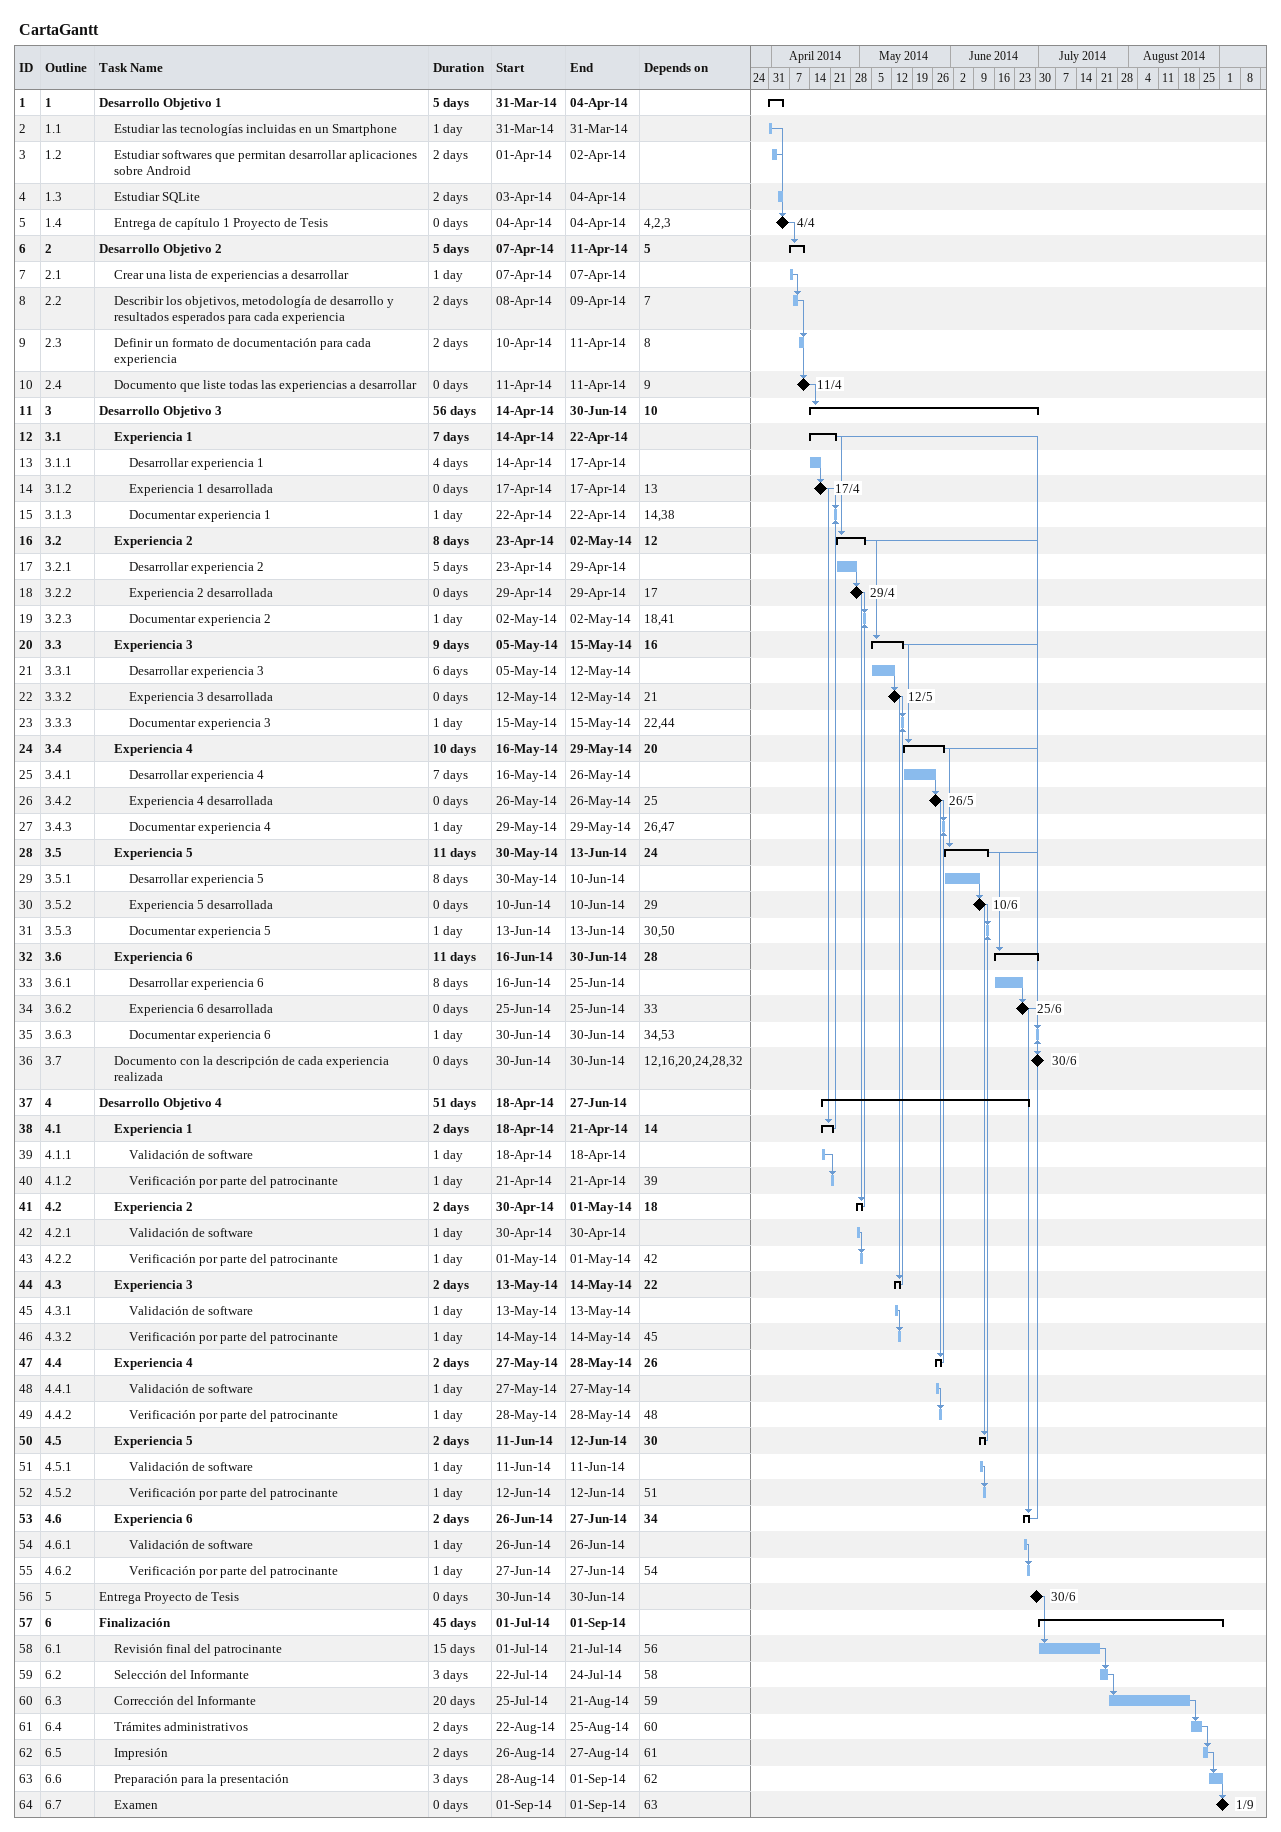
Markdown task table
CartaGantt

| ID | WBS | Task | Duration | Start | Finish | Predecessors |
|---|---|---|---|---|---|---|
| 1 | 1 | **Desarrollo Objetivo 1** | 5d | 2014-03-31 | 2014-04-04 |  |
| 2 | 1.1 | Estudiar las tecnologías incluidas en un Smartphone | 1d | 2014-03-31 | 2014-03-31 |  |
| 3 | 1.2 | Estudiar softwares que permitan desarrollar aplicaciones sobre Android | 2d | 2014-04-01 | 2014-04-02 |  |
| 4 | 1.3 | Estudiar SQLite | 2d | 2014-04-03 | 2014-04-04 |  |
| 5 | 1.4 | Entrega de capítulo 1 Proyecto de Tesis | 0d | 2014-04-04 | 2014-04-04 | 4, 2, 3 |
| 6 | 2 | **Desarrollo Objetivo 2** | 5d | 2014-04-07 | 2014-04-11 | 5 |
| 7 | 2.1 | Crear una lista de experiencias a desarrollar | 1d | 2014-04-07 | 2014-04-07 |  |
| 8 | 2.2 | Describir los objetivos, metodología de desarrollo y resultados esperados para cada experiencia | 2d | 2014-04-08 | 2014-04-09 | 7 |
| 9 | 2.3 | Definir un formato de documentación para cada experiencia | 2d | 2014-04-10 | 2014-04-11 | 8 |
| 10 | 2.4 | Documento que liste todas las experiencias a desarrollar | 0d | 2014-04-11 | 2014-04-11 | 9 |
| 11 | 3 | **Desarrollo Objetivo 3** | 56d | 2014-04-14 | 2014-06-30 | 10 |
| 12 | 3.1 | **Experiencia 1** | 7d | 2014-04-14 | 2014-04-22 |  |
| 13 | 3.1.1 | Desarrollar experiencia 1 | 4d | 2014-04-14 | 2014-04-17 |  |
| 14 | 3.1.2 | Experiencia 1 desarrollada | 0d | 2014-04-17 | 2014-04-17 | 13 |
| 15 | 3.1.3 | Documentar experiencia 1 | 1d | 2014-04-22 | 2014-04-22 | 14, 38 |
| 16 | 3.2 | **Experiencia 2** | 8d | 2014-04-23 | 2014-05-02 | 12 |
| 17 | 3.2.1 | Desarrollar experiencia 2 | 5d | 2014-04-23 | 2014-04-29 |  |
| 18 | 3.2.2 | Experiencia 2 desarrollada | 0d | 2014-04-29 | 2014-04-29 | 17 |
| 19 | 3.2.3 | Documentar experiencia 2 | 1d | 2014-05-02 | 2014-05-02 | 18, 41 |
| 20 | 3.3 | **Experiencia 3** | 9d | 2014-05-05 | 2014-05-15 | 16 |
| 21 | 3.3.1 | Desarrollar experiencia 3 | 6d | 2014-05-05 | 2014-05-12 |  |
| 22 | 3.3.2 | Experiencia 3 desarrollada | 0d | 2014-05-12 | 2014-05-12 | 21 |
| 23 | 3.3.3 | Documentar experiencia 3 | 1d | 2014-05-15 | 2014-05-15 | 22, 44 |
| 24 | 3.4 | **Experiencia 4** | 10d | 2014-05-16 | 2014-05-29 | 20 |
| 25 | 3.4.1 | Desarrollar experiencia 4 | 7d | 2014-05-16 | 2014-05-26 |  |
| 26 | 3.4.2 | Experiencia 4 desarrollada | 0d | 2014-05-26 | 2014-05-26 | 25 |
| 27 | 3.4.3 | Documentar experiencia 4 | 1d | 2014-05-29 | 2014-05-29 | 26, 47 |
| 28 | 3.5 | **Experiencia 5** | 11d | 2014-05-30 | 2014-06-13 | 24 |
| 29 | 3.5.1 | Desarrollar experiencia 5 | 8d | 2014-05-30 | 2014-06-10 |  |
| 30 | 3.5.2 | Experiencia 5 desarrollada | 0d | 2014-06-10 | 2014-06-10 | 29 |
| 31 | 3.5.3 | Documentar experiencia 5 | 1d | 2014-06-13 | 2014-06-13 | 30, 50 |
| 32 | 3.6 | **Experiencia 6** | 11d | 2014-06-16 | 2014-06-30 | 28 |
| 33 | 3.6.1 | Desarrollar experiencia 6 | 8d | 2014-06-16 | 2014-06-25 |  |
| 34 | 3.6.2 | Experiencia 6 desarrollada | 0d | 2014-06-25 | 2014-06-25 | 33 |
| 35 | 3.6.3 | Documentar experiencia 6 | 1d | 2014-06-30 | 2014-06-30 | 34, 53 |
| 36 | 3.7 | Documento con la descripción de cada experiencia realizada | 0d | 2014-06-30 | 2014-06-30 | 12, 16, 20, 24, 28, 32 |
| 37 | 4 | **Desarrollo Objetivo 4** | 51d | 2014-04-18 | 2014-06-27 |  |
| 38 | 4.1 | **Experiencia 1** | 2d | 2014-04-18 | 2014-04-21 | 14 |
| 39 | 4.1.1 | Validación de software | 1d | 2014-04-18 | 2014-04-18 |  |
| 40 | 4.1.2 | Verificación por parte del patrocinante | 1d | 2014-04-21 | 2014-04-21 | 39 |
| 41 | 4.2 | **Experiencia 2** | 2d | 2014-04-30 | 2014-05-01 | 18 |
| 42 | 4.2.1 | Validación de software | 1d | 2014-04-30 | 2014-04-30 |  |
| 43 | 4.2.2 | Verificación por parte del patrocinante | 1d | 2014-05-01 | 2014-05-01 | 42 |
| 44 | 4.3 | **Experiencia 3** | 2d | 2014-05-13 | 2014-05-14 | 22 |
| 45 | 4.3.1 | Validación de software | 1d | 2014-05-13 | 2014-05-13 |  |
| 46 | 4.3.2 | Verificación por parte del patrocinante | 1d | 2014-05-14 | 2014-05-14 | 45 |
| 47 | 4.4 | **Experiencia 4** | 2d | 2014-05-27 | 2014-05-28 | 26 |
| 48 | 4.4.1 | Validación de software | 1d | 2014-05-27 | 2014-05-27 |  |
| 49 | 4.4.2 | Verificación por parte del patrocinante | 1d | 2014-05-28 | 2014-05-28 | 48 |
| 50 | 4.5 | **Experiencia 5** | 2d | 2014-06-11 | 2014-06-12 | 30 |
| 51 | 4.5.1 | Validación de software | 1d | 2014-06-11 | 2014-06-11 |  |
| 52 | 4.5.2 | Verificación por parte del patrocinante | 1d | 2014-06-12 | 2014-06-12 | 51 |
| 53 | 4.6 | **Experiencia 6** | 2d | 2014-06-26 | 2014-06-27 | 34 |
| 54 | 4.6.1 | Validación de software | 1d | 2014-06-26 | 2014-06-26 |  |
| 55 | 4.6.2 | Verificación por parte del patrocinante | 1d | 2014-06-27 | 2014-06-27 | 54 |
| 56 | 5 | Entrega Proyecto de Tesis | 0d | 2014-06-30 | 2014-06-30 |  |
| 57 | 6 | **Finalización** | 45d | 2014-07-01 | 2014-09-01 |  |
| 58 | 6.1 | Revisión final del patrocinante | 15d | 2014-07-01 | 2014-07-21 | 56 |
| 59 | 6.2 | Selección del Informante | 3d | 2014-07-22 | 2014-07-24 | 58 |
| 60 | 6.3 | Corrección del Informante | 20d | 2014-07-25 | 2014-08-21 | 59 |
| 61 | 6.4 | Trámites administrativos | 2d | 2014-08-22 | 2014-08-25 | 60 |
| 62 | 6.5 | Impresión | 2d | 2014-08-26 | 2014-08-27 | 61 |
| 63 | 6.6 | Preparación para la presentación | 3d | 2014-08-28 | 2014-09-01 | 62 |
| 64 | 6.7 | Examen | 0d | 2014-09-01 | 2014-09-01 | 63 |
